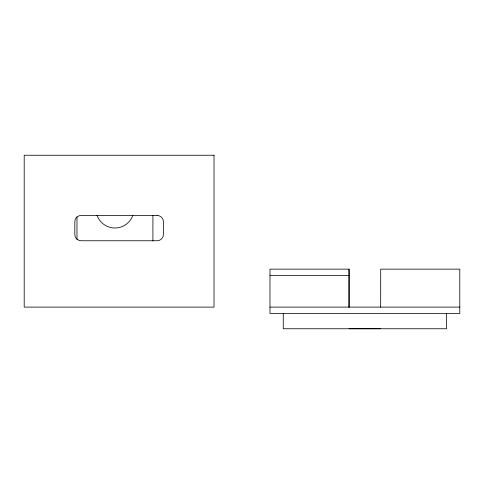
<?xml version="1.0" encoding="UTF-8"?>
<svg xmlns="http://www.w3.org/2000/svg" width="484" height="484" viewBox="0 0 484 484"><rect width="100%" height="100%" fill="white"/><g stroke="black" fill="none" stroke-linecap="round" stroke-linejoin="round"><path stroke-width="0.73" d="M269.975 275.469L349.067 275.469M269.975 307.104L459.8 307.104M349.067 328.727L380.708 328.727M446.514 313.432L446.514 328.751L283.261 328.751L283.261 313.432M380.666 307.104L380.708 269.14L459.8 269.14L459.8 313.432L269.975 313.432L269.975 269.14L349.067 269.14L349.067 307.104M349.043 269.14L349.043 307.104M152.914 215.422L152.914 240.978M76.98 216.923L76.98 239.477M132.864 215.295A18.985 18.985 0 0 1 97.03 215.295M214.025 155.249L24.2 155.249L24.2 307.104L214.025 307.104L214.025 155.249M157.076 215.447L81.149 215.447A6.328 6.328 0 0 0 74.82 221.775L74.82 234.431A6.328 6.328 0 0 0 81.149 240.76L157.076 240.76A6.328 6.328 0 0 0 163.404 234.431L163.404 221.775A6.328 6.328 0 0 0 157.076 215.447"/></g></svg>
